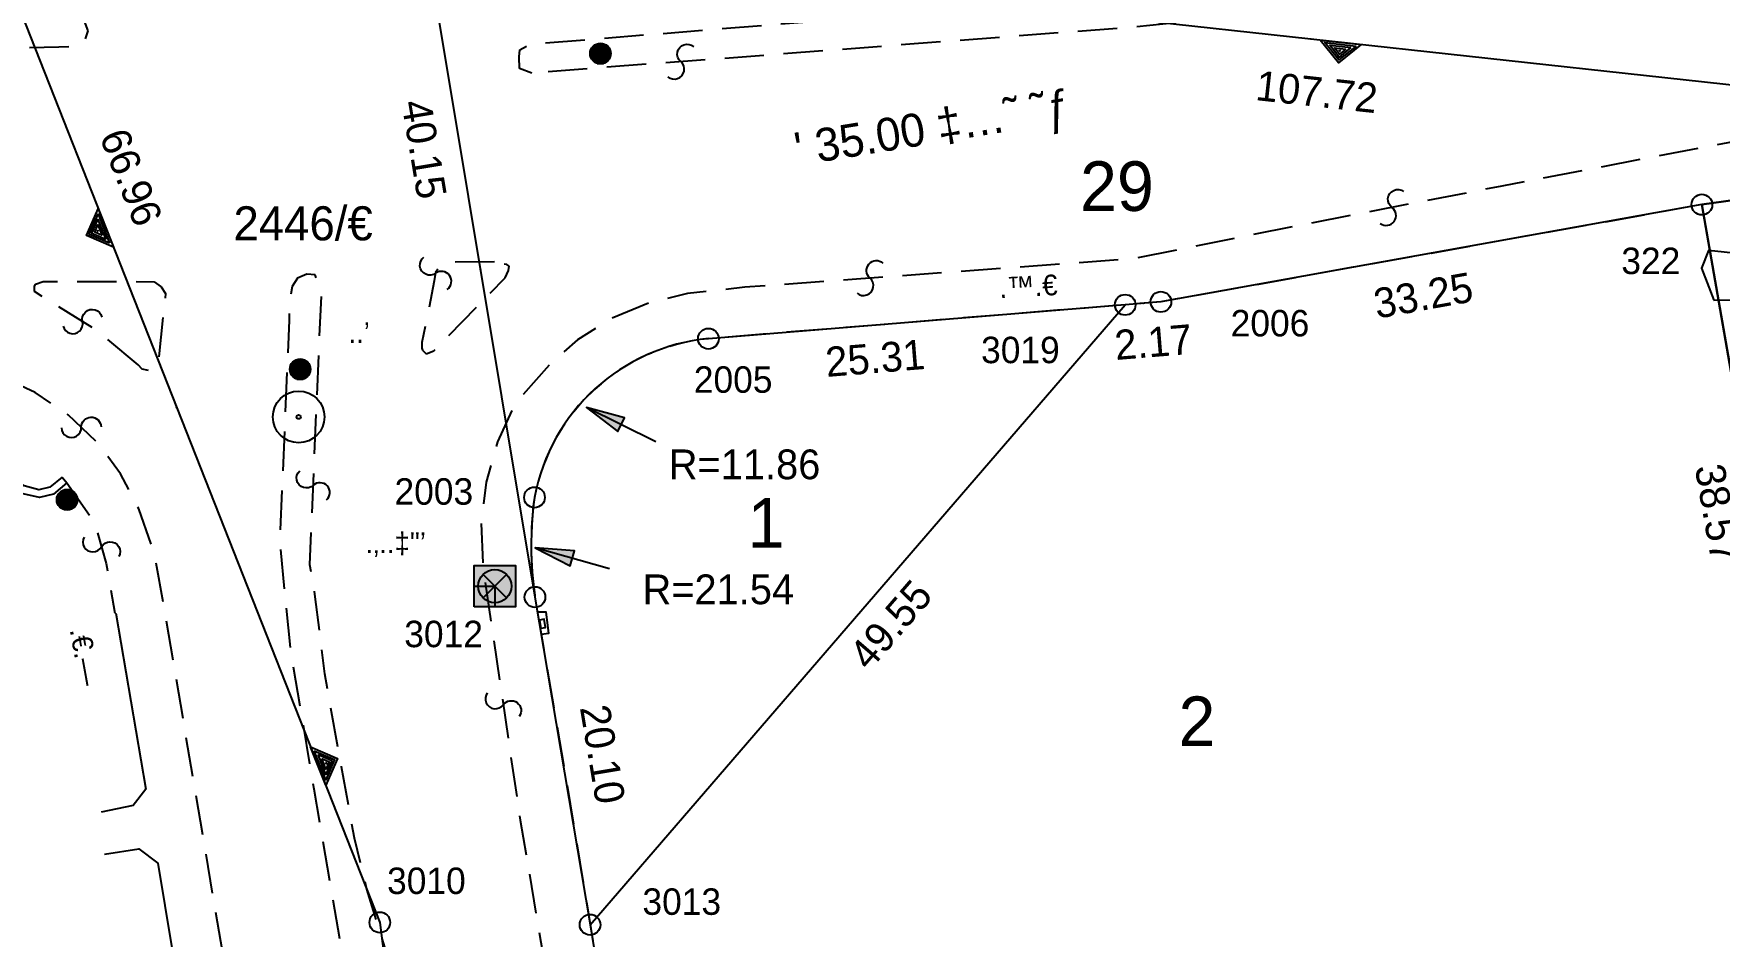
# Model space of a CAD drawing. Extents: x 160399 to 161261, y 619798 to 620526.
# Drawn here: x 160689.1 to 160791.1, y 620232.9 to 620287.5 of the extents above; entities that cross this region are included whole.
import ezdxf
from ezdxf.enums import TextEntityAlignment as Align

# ---------------------------------------------------------------- set-up
doc = ezdxf.new("R2010")
doc.units = 0
doc.header["$LTSCALE"] = 0.375
doc.header["$MEASUREMENT"] = 0
doc.linetypes.add('HIDDEN', pattern=[9.525, 6.35, -3.175])
doc.layers.get('0').update_dxf_attribs({"linetype": 'CONTINUOUS'})
for name, color, linetype in [('FNCP002', 251, 'CONTINUOUS'), ('FNCS012', 3, 'CONTINUOUS'), ('PCLP001', 7, 'CONTINUOUS'), ('PCLP004', 7, 'CONTINUOUS'), ('PCLS001', 2, 'CONTINUOUS'), ('PCLS002', 2, 'CONTINUOUS'), ('PCLS007', 4, 'CONTINUOUS'), ('PCLS012', 4, 'CONTINUOUS'), ('PH-ELCS001', 3, 'CONTINUOUS'), ('PH-FNCP000', 3, 'CONTINUOUS'), ('PH-LGTS008', 3, 'CONTINUOUS'), ('PH-PHNS006', 3, 'CONTINUOUS'), ('PH-RODP021', 3, 'HIDDEN'), ('PH-RODP026', 3, 'HIDDEN'), ('PH-RODP028', 3, 'HIDDEN'), ('PH-TREP001', 3, 'CONTINUOUS'), ('RODP021', 251, 'HIDDEN'), ('RODS001', 7, 'CONTINUOUS'), ('RODS004', 3, 'CONTINUOUS'), ('SRVS002', 6, 'CONTINUOUS'), ('SRVS007', 2, 'CONTINUOUS'), ('UD_PCLS008', 11, 'CONTINUOUS')]:
    doc.layers.add(name, color=color, linetype=linetype)
doc.styles.add('HEBTXT', font='hebtxt')

# ---------------------------------------------------------------- blocks, each defined once
blk = doc.blocks.new('RODS004')
blk.add_circle((0, 0), 0.001)
blk = doc.blocks.new('PHNS006')
at = {"layer": 'PH-PHNS006', "flags": 128}
blk.add_lwpolyline([(-0.5, -0.3125), (0.5, -0.3125), (0.5, 0.25), (-0.5, 0.25), (-0.5, -0.3125)], dxfattribs=at)
blk = doc.blocks.new('*X11')
at = {"color": 0}
for p, q in [((-0.5, 0), (0.5, 0)), ((-0.499, 0.032), (0.499, 0.032)), ((-0.496, 0.064), (0.496, 0.064)), ((-0.491, 0.095), (0.491, 0.095)), ((-0.484, 0.127), (0.484, 0.127)), ((-0.474, 0.159), (0.474, 0.159)), ((-0.462, 0.191), (0.462, 0.191)), ((-0.448, 0.222), (0.448, 0.222)), ((-0.431, 0.254), (0.431, 0.254)), ((-0.41, 0.286), (0.41, 0.286)), ((-0.386, 0.318), (0.386, 0.318)), ((-0.358, 0.349), (0.358, 0.349)), ((-0.324, 0.381), (0.324, 0.381)), ((-0.282, 0.413), (0.282, 0.413)), ((-0.229, 0.445), (0.229, 0.445)), ((-0.152, 0.476), (0.152, 0.476)), ((-0.499, -0.032), (0.499, -0.032)), ((-0.496, -0.064), (0.496, -0.064)), ((-0.491, -0.095), (0.491, -0.095)), ((-0.484, -0.127), (0.484, -0.127)), ((-0.474, -0.159), (0.474, -0.159)), ((-0.462, -0.191), (0.462, -0.191)), ((-0.448, -0.222), (0.448, -0.222)), ((-0.431, -0.254), (0.431, -0.254)), ((-0.41, -0.286), (0.41, -0.286)), ((-0.386, -0.318), (0.386, -0.318)), ((-0.358, -0.349), (0.358, -0.349)), ((-0.324, -0.381), (0.324, -0.381)), ((-0.282, -0.413), (0.282, -0.413)), ((-0.229, -0.445), (0.229, -0.445)), ((-0.152, -0.476), (0.152, -0.476))]:
    blk.add_line(p, q, dxfattribs=at)
blk = doc.blocks.new('LGTS008')
blk.add_circle((0, 0), 0.5)
blk.add_blockref('*X11', (0, 0))
at = {"style": 'HEBTXT', "flags": 8}
blk.add_attdef('DESC', text='', height=1.5, dxfattribs=at).set_placement((-3.815, -0.648), align=Align.CENTER)
at = {"style": 'HEBTXT', "flags": 9}
blk.add_attdef('ID', (0, -2.843), '', height=1.5, dxfattribs=at)
blk = doc.blocks.new('ELCS001')
for p, q in [((0.566, -0.566), (-0.566, 0.566)), ((-0.566, -0.566), (0.566, 0.566))]:
    blk.add_line(p, q)
for points in [[(-1, -1), (-1, 1), (1, 1), (1, -1)], [(-1, -1), (-1, 0), (0, 0), (0, -1)]]:
    blk.add_lwpolyline(points, close=True)
blk.add_circle((0, 0), 0.8)
blk.add_solid([(-1, -1), (1, -1), (-1, 1), (1, 1)])
at = {"style": 'HEBTXT', "flags": 8}
blk.add_attdef('DESC', text='', height=1.5, dxfattribs=at).set_placement((-1.473, 2.181), align=Align.CENTER)
at = {"style": 'HEBTXT'}
blk.add_attdef('POLE_NUM', (1.28, 1.92), '', height=1.5, dxfattribs=at)
at = {"style": 'HEBTXT', "flags": 1}
blk.add_attdef('NOTE', (1.5, -3.645), '', height=1.5, dxfattribs=at)
blk = doc.blocks.new('FNCS012')
blk.add_circle((0, 0), 0.001)
blk = doc.blocks.new('SRVS002')
for radius in [1.25, 0.1]:
    blk.add_circle((0, 0), radius)
blk = doc.blocks.new('PCLS002')
blk.add_lwpolyline([(-0.85, -0.85, 1), (0, 0, -1), (0.85, 0.85, -1)], format="xyb")
blk = doc.blocks.new('PCLS008')
at = {"style": 'HEBTXT', "flags": 1}
blk.add_attdef('CAPTION', text='', height=1.5, dxfattribs=at).set_placement((-0.165, -14.191), align=Align.CENTER)
blk = doc.blocks.new('SRVS007')
blk.add_circle((0, 0), 0.5)
at = {"style": 'HEBTXT'}
blk.add_attdef('NAME', text='', height=1.8, dxfattribs=at).set_placement((-0.011, -2.996), align=Align.CENTER)
for tag, flags, p in [('KIND', 1, (0, -6.042, -0.001)), ('HEIGHT', 1, (0, -8, -0.001)), ('SOURCE-CODE', 9, (0, -9.958, -0.001)), ('MARK-CODE', 9, (0, -11.916, -0.001))]:
    blk.add_attdef(tag, text='', height=1.8, dxfattribs=dict(at, flags=flags)).set_placement(p, align=Align.CENTER)
blk = doc.blocks.new('PCLS007')
blk.add_circle((0, 0), 0.00313)
blk = doc.blocks.new('SU93_41L')
for points in [[(-1, 0), (0, 1), (1, 0)], [(-0.759, 0.1), (0, 0.859), (0.759, 0.1)], [(-0.517, 0.2), (0, 0.717), (0.517, 0.2)], [(-0.276, 0.3), (0, 0.576), (0.276, 0.3)], [(-0.034, 0.4), (0, 0.434), (0.034, 0.4)]]:
    blk.add_lwpolyline(points, close=True)
blk = doc.blocks.new('SU93_41R')
for points in [[(1, 0), (0, -1), (-1, 0)], [(0.759, -0.1), (0, -0.859), (-0.759, -0.1)], [(0.517, -0.2), (0, -0.717), (-0.517, -0.2)], [(0.276, -0.3), (0, -0.576), (-0.276, -0.3)], [(0.034, -0.4), (0, -0.434), (-0.034, -0.4)]]:
    blk.add_lwpolyline(points, close=True)
blk = doc.blocks.new('PCLS010')
blk.add_lwpolyline([(0.75, 0), (5.75, 0), (3.25, 0.5), (3.25, -0.5), (5.75, 0)])
blk.add_solid([(3.25, -0.5), (3.25, 0.5), (5.75, 0)])
blk = doc.blocks.new('RODS001')
blk.add_circle((0, 0), 0.001)

msp = doc.modelspace()

# ---------------------------------------------------------------- linework, layer by layer
at = {"layer": 'FNCP002', "flags": 128}
msp.add_lwpolyline([(160796.63, 620239.17), (160790.01, 620277.17), (160842.95, 620284.54), (160874.47, 620290.05, -0.023699)], format="xyb", dxfattribs=at)
at = {"layer": 'PCLP001', "flags": 128}
for points in [[(160685.44, 620296.04), (160710.02, 620233.75), (160712.4, 620215.02), (160718.16, 620186.95), (160719.82, 620154.86)], [(160941.94, 620165.37), (160937.54, 620195.9), (160937.97, 620197.39), (160943.4, 620216.18), (160943.75, 620217.4), (160936.67, 620219.12), (160931.79, 620220.31), (160923.75, 620223.22), (160919.92, 620220.65), (160916.22, 620218.18), (160911.56, 620215.06), (160899.59, 620246.66), (160895.98, 620256.19), (160889.33, 620273.73), (160843.95, 620278.7), (160819.89, 620281.33), (160712.81, 620293.04)]]:
    msp.add_lwpolyline(points, dxfattribs=at)
at = {"layer": 'PCLP004'}
for p, q in [((160712.81, 620293.04), (160719.41, 620253.43)), ((160819.89, 620281.33), (160790.01, 620277.17)), ((160790.01, 620277.17), (160757.28, 620271.29)), ((160790.01, 620277.17), (160796.63, 620239.17)), ((160757.28, 620271.29), (160755.12, 620271.11)), ((160722.74, 620233.61), (160755.12, 620271.11)), ((160755.12, 620271.11), (160729.9, 620269.06)), ((160719.41, 620253.43), (160722.74, 620233.61)), ((160722.74, 620233.61), (160723.89, 620226.74))]:
    msp.add_line(p, q, dxfattribs=at)
for centre, radius, start, end in [((160731.03, 620257.26), 11.86, 95.4771, 169.2868), ((160740.72, 620256.56), 21.54, 172.252, 188.3375)]:
    msp.add_arc(centre, radius, start, end, dxfattribs=at)
at = {"layer": 'PH-FNCP000'}
for points in [[(160691.09, 620260.34, 33.19), (160690.27, 620259.66, 33.19), (160689.43, 620259.45, 33.19), (160688.44, 620259.68, 33.19), (160687.62, 620260.27, 33.19), (160687.08, 620261.13, 33.19), (160686.91, 620261.83, 33.19), (160687.01, 620262.68, 33.19), (160687.54, 620263.55, 33.01)], [(160690.8, 620260.69, 33.19), (160690.06, 620260.08, 33.19), (160689.39, 620259.91, 33.19), (160688.5, 620260.16, 33.19), (160687.8, 620260.76, 33.19), (160687.37, 620261.83, 33.19), (160687.45, 620262.53, 33.19), (160687.93, 620263.31, 33.01)], [(160690.8, 620260.69, 33.01), (160691.09, 620260.34, 33.01)], [(160694.04, 620252.46, 33.43), (160695.87, 620241.81, 33.72), (160695.09, 620240.83, 33.72), (160693.17, 620240.43, 33.72)], [(160719.57, 620252.53, 33.86), (160720.07, 620252.53, 33.86), (160720.22, 620251.22, 33.86), (160719.81, 620251.16, 33.86)], [(160693.36, 620237.88, 33.67), (160695.44, 620238.21, 33.77), (160696.6, 620237.34, 33.72), (160699.11, 620222.09, 33.39), (160698.3, 620221.03, 33.39), (160696.18, 620220.46, 33.39)]]:
    msp.add_polyline3d(points, dxfattribs=at)
at = {"layer": 'PH-RODP021', "flags": 128}
for points in [[(160892, 620297.11), (160864.64, 620292.06), (160842.46, 620288.29), (160817.97, 620284.4), (160794.42, 620281.23), (160792.78, 620281.14), (160777.9, 620278.29), (160766.3, 620276.04), (160755.58, 620273.9), (160732.11, 620272.17), (160728.64, 620271.79), (160726.28, 620271.22), (160724.04, 620270.28), (160721.98, 620268.99), (160720.5, 620267.72), (160718.2, 620265.12), (160717.14, 620262.82), (160716.45, 620260.39), (160716.15, 620257.88), (160716.26, 620255.19), (160718.52, 620239.93), (160723.12, 620212.6), (160731.52, 620162.08), (160738.58, 620119), (160744.22, 620080.8), (160744.61, 620078.11), (160745.12, 620075.83), (160746, 620073.67), (160747.74, 620071.05), (160749.43, 620069.3), (160751.37, 620067.84), (160753.53, 620066.71), (160755.78, 620065.97), (160758.8, 620065.69), (160761.84, 620065.81), (160763.49, 620066.04), (160764.53, 620067.52), (160778.78, 620069.47), (160780.2, 620070.11), (160781.43, 620071.09), (160782.37, 620072.35), (160782.96, 620073.78), (160781.47, 620088.76), (160781.04, 620089.73), (160780.28, 620090.48), (160779.3, 620090.89), (160778.45, 620090.95), (160765.64, 620089.06), (160764.04, 620100.52), (160763.05, 620100.29), (160760.52, 620118), (160764.35, 620118.66), (160764.69, 620119.05), (160764.76, 620119.8), (160763.91, 620127.54), (160763.61, 620128.25), (160763.15, 620128.4), (160759.56, 620127.88), (160756.21, 620145.87), (160771.44, 620148.67), (160772.83, 620139.4), (160770.05, 620138.96), (160769.41, 620138.66), (160769.2, 620138.15), (160769.21, 620137.54), (160769.59, 620137.08), (160769.98, 620136.79), (160770.79, 620136.8), (160773.79, 620137.22), (160774.52, 620137.86), (160774.86, 620138.19), (160775.02, 620138.83), (160775.11, 620139.42), (160774.98, 620140.2), (160770.77, 620166.16), (160770.67, 620167.83), (160770.45, 620168.81), (160769.93, 620169.42), (160769.42, 620169.8), (160768.49, 620169.8), (160761.59, 620168.81), (160757.16, 620200.47), (160761.72, 620201.28), (160761.36, 620203.64), (160771.8, 620205.09), (160774.43, 620187.02), (160771.18, 620186.39), (160770.3, 620186.04), (160770.26, 620185.54), (160770.35, 620185.08), (160770.95, 620184.72), (160771.48, 620184.69), (160775.86, 620185.38), (160776.49, 620180.24), (160772.05, 620179.42), (160771.24, 620179.15), (160771.2, 620178.65), (160771.36, 620178.23), (160775.66, 620174.38), (160781.55, 620137.55), (160782.42, 620136.98), (160783.72, 620136.78), (160786.57, 620137.24), (160787.14, 620137.54), (160787.45, 620138.42), (160787.21, 620139.24), (160786.73, 620139.68), (160786.08, 620139.76), (160785.75, 620139.64), (160783.12, 620139), (160778.79, 620166.31), (160793.82, 620168.72), (160796.84, 620148.32), (160793.51, 620147.84), (160792.99, 620147.59), (160792.76, 620147.07), (160792.81, 620146.74), (160794.32, 620137.3), (160794.62, 620136.77), (160795.18, 620136.54), (160795.62, 620136.63), (160798.61, 620136.98), (160799.17, 620132.46), (160795.14, 620131.69), (160794.55, 620131.45), (160794.22, 620130.91), (160794.2, 620130.52), (160795.04, 620124.38), (160795.08, 620123.8), (160795.49, 620123.37), (160796.3, 620123.38), (160800.44, 620123.72), (160804.03, 620094.01), (160788.83, 620092.06), (160788.11, 620091.55), (160787.68, 620090.77), (160787.61, 620090.11), (160789.22, 620076.61), (160789.58, 620075.2), (160790.31, 620073.95), (160791.35, 620072.93), (160792.62, 620072.24), (160794.03, 620071.91), (160795.24, 620071.93), (160807.62, 620073.52), (160809, 620072.33), (160816.67, 620073.58), (160818.95, 620074.41), (160821.06, 620075.59), (160822.95, 620077.11), (160824.57, 620078.91), (160825.89, 620080.94), (160826.85, 620083.17), (160827.44, 620085.52), (160827.64, 620087.93), (160827.56, 620089.52), (160827.39, 620092.49), (160825.17, 620094.51), (160824.13, 620125.04), (160825.22, 620131.82), (160826.7, 620138.51), (160828.55, 620145.11), (160829.69, 620148.57), (160832.33, 620154.73), (160834.44, 620155.1), (160836.81, 620159.39), (160841.21, 620166.24), (160849.33, 620176.16), (160852, 620179), (160852.24, 620181.79), (160859.65, 620187.51), (160868.32, 620193.22), (160871.19, 620192.3), (160877.57, 620196.58), (160884.42, 620200.94), (160898.17, 620203.16)], [(160691.91, 620142.12), (160705.67, 620146.97), (160707.53, 620147.87), (160709.17, 620149.11), (160710.56, 620150.64), (160711.62, 620152.4), (160712.34, 620154.33), (160712.67, 620156.37), (160712.46, 620159.31), (160708.27, 620185.35), (160701.36, 620226.91), (160697.1, 620252.11), (160696.37, 620256.09), (160695.45, 620258.76), (160694.34, 620260.89), (160692.89, 620262.81), (160691.16, 620264.46), (160689.17, 620265.81), (160686.99, 620266.82), (160684.68, 620267.46), (160683.34, 620267.65), (160670.93, 620268.2)]]:
    msp.add_lwpolyline(points, dxfattribs=at)
at = {"layer": 'PH-RODP026', "flags": 128}
msp.add_lwpolyline([(160691.09, 620260.34), (160692.74, 620258), (160693.46, 620255.47), (160693.99, 620252.45)], dxfattribs=at)
at = {"layer": 'PH-RODP028', "flags": 128}
for points in [[(160719.22, 620285.13), (160718.48, 620285.4), (160718.46, 620286.12), (160718.49, 620286.54), (160719.02, 620286.83), (160719.52, 620286.91), (160767.65, 620290.81), (160770.67, 620291.57), (160782.06, 620294.35), (160787.16, 620295.56), (160794.12, 620297.12), (160816.97, 620300.06), (160840.11, 620303.63), (160875.69, 620310.11), (160892.8, 620313.47)], [(160892.38, 620308.07), (160858.89, 620301.61), (160830.39, 620297.27), (160797.71, 620292.29), (160783.59, 620290.81), (160755.51, 620287.9), (160719.22, 620285.13)], [(160663.83, 620286.12), (160690.6, 620286.71), (160691.69, 620286.75), (160692.19, 620287.11), (160692.37, 620287.69), (160692.15, 620288.27), (160691.73, 620288.56), (160662.85, 620287.99)]]:
    msp.add_lwpolyline(points, dxfattribs=at)
for points in [[(160716.96, 620273.72), (160714.33, 620273.69), (160713.67, 620273.47), (160713.4, 620273.06), (160713.32, 620272.56), (160712.57, 620268.83), (160712.56, 620268.49), (160712.61, 620268.36), (160712.82, 620268.14), (160713.28, 620268.33), (160717.61, 620272.74), (160717.81, 620273.18), (160717.85, 620273.44), (160717.71, 620273.54), (160716.96, 620273.72)], [(160695.4, 620267.49), (160692.95, 620269.53), (160689.62, 620271.6), (160689.12, 620271.91), (160689.12, 620272.22), (160689.18, 620272.37), (160689.65, 620272.52), (160696.37, 620272.51), (160696.79, 620272.2), (160697.06, 620271.8), (160696.64, 620267.91), (160696.55, 620267.41), (160696.14, 620267.12), (160695.64, 620267.21), (160695.4, 620267.49)], [(160737.88, 620068.68), (160737.92, 620073.39), (160737.17, 620081.37), (160735.74, 620093.31), (160732.46, 620113.2), (160727.45, 620142.49), (160722.7, 620170.85), (160717.66, 620200.08), (160715.52, 620214.81), (160713.79, 620221.03), (160709.24, 620235.76), (160708.49, 620238.85), (160707.71, 620243.16), (160706.69, 620248.79), (160706.12, 620253.44), (160705.79, 620255.39), (160706.36, 620268.81), (160706.51, 620271.85), (160706.11, 620272.92), (160705.6, 620272.97), (160705.04, 620272.73), (160704.71, 620272.21), (160704.56, 620271.26), (160704.53, 620270.18), (160703.97, 620256.77), (160704.59, 620250.36), (160706.03, 620241.84), (160708.96, 620224.63), (160713.07, 620200.67), (160717.87, 620171.86), (160723.95, 620135.78), (160726.77, 620117.96), (160733.65, 620093.68), (160734.56, 620087.88), (160735.54, 620079.37), (160736.27, 620069.67), (160736.4, 620068.75), (160736.69, 620068.28), (160737.21, 620068.13), (160737.7, 620068.37), (160737.88, 620068.68)]]:
    msp.add_lwpolyline(points, close=True, dxfattribs=at)
at = {"layer": 'PH-TREP001'}
msp.add_polyline3d([(160790.74, 620271.4, 34.24), (160792.46, 620271.41, 34.24), (160792.81, 620272.68, 34.24), (160792.3, 620274.19, 34.24), (160790.41, 620274.39, 34.24), (160789.99, 620273.32, 34.24), (160790.43, 620272.17, 34.24), (160790.74, 620271.4, 34.24)], close=True, dxfattribs=at)
at = {"layer": 'RODP021', "flags": 128}
for points in [[(160790.01, 620277.17), (160757.28, 620271.29), (160729.9, 620269.06, 0.333672), (160719.38, 620259.46)], [(160719.38, 620259.46, 0.080173), (160719.55, 620252.6, 0.032099)]]:
    msp.add_lwpolyline(points, format="xyb", dxfattribs=at)
msp.add_lwpolyline([(160719.55, 620252.6), (160721.26, 620242.58), (160723.89, 620226.74), (160725.95, 620216.86)], dxfattribs=at)

# ---------------------------------------------------------------- block references
at = {"layer": 'FNCS012'}
ref = msp.add_blockref('FNCS012', (160694.42, 620250.3), dxfattribs=dict(at, xscale=1.25, yscale=1.25, zscale=1.25, rotation=280.2623424341045))
ref.add_attrib('FENCE_TYPE', '.€.—', dxfattribs={"layer": '0', "height": 1.25, "rotation": 280.2623, "style": 'HEBTXT', "flags": 8}).set_placement((160691.57, 620249.72), align=Align.CENTER)
at = {"layer": 'PCLS001', "xscale": 1.25, "yscale": 1.25, "zscale": 1.25}
for name, p, rotation in [('SU93_41L', (160768.16, 620286.99), 173.7577384102357), ('SU93_41R', (160693.44, 620275.76), 291.5318829245485), ('SU93_41L', (160706.29, 620243.21), 291.5318829245485)]:
    msp.add_blockref(name, p, dxfattribs=dict(at, rotation=rotation))
at = {"layer": 'PCLS002'}
for p, rotation in [((160728.23, 620285.82, 31.89), 4.375525596078819), ((160771.26, 620277, 31.61), 9.03222058640838), ((160713.4, 620273.02, 32.79), 80.94533816455696), ((160739.68, 620272.73, 31.61), 4.209962255207474), ((160692.03, 620270.1, 32.59), 328.0703945885061), ((160691.96, 620263.7, 31.86), 316.3675440055416), ((160705.99, 620260.19, 32.66), 87.5927397833564), ((160693.18, 620256.47, 32.76), 285.9902516696917), ((160717.49, 620246.92, 31.61), 278.412681645792)]:
    msp.add_blockref('PCLS002', p, dxfattribs=dict(at, rotation=rotation))
at = {"layer": 'PCLS007'}
ref = msp.add_blockref('PCLS007', (160766.35, 620287.19), dxfattribs=dict(at, xscale=1.25, yscale=1.25, zscale=1.25, rotation=353.7574974102537))
ref.add_attrib('FRONT-LEN', '107.72', dxfattribs={"layer": '0', "height": 1.8, "rotation": 353.7575, "style": 'HEBTXT'}).set_placement((160766.61, 620283.1), align=Align.CENTER)
ref = msp.add_blockref('PCLS007', (160716.11, 620273.24, 500), dxfattribs=dict(at, xscale=1.25, yscale=1.25, zscale=1.25, rotation=279.4605628819627))
ref.add_attrib('FRONT-LEN', '40.15', dxfattribs={"layer": '0', "height": 1.8, "rotation": 279.4606, "style": 'HEBTXT'}).set_placement((160711.82, 620280.38), align=Align.CENTER)
ref = msp.add_blockref('PCLS007', (160697.73, 620264.89, 1000), dxfattribs=dict(at, xscale=1.25, yscale=1.25, zscale=1.25, rotation=291.5318476893463))
ref.add_attrib('FRONT-LEN', '66.96', dxfattribs={"layer": '0', "height": 1.8, "rotation": 291.5318, "style": 'HEBTXT'}).set_placement((160694.14, 620278.5), align=Align.CENTER)
ref = msp.add_blockref('PCLS007', (160773.64, 620274.23), dxfattribs=dict(at, xscale=1.25, yscale=1.25, zscale=1.25, rotation=10.18461200519198))
ref.add_attrib('FRONT-LEN', '33.25', dxfattribs={"layer": '0', "height": 1.8, "rotation": 10.1846, "style": 'HEBTXT'}).set_placement((160773.31, 620270.8), align=Align.CENTER)
ref = msp.add_blockref('PCLS007', (160756.2, 620271.2, 500), dxfattribs=dict(at, xscale=1.25, yscale=1.25, zscale=1.25, rotation=4.658351815665394))
ref.add_attrib('FRONT-LEN', '2.17', dxfattribs={"layer": '0', "height": 1.8, "rotation": 4.6584, "style": 'HEBTXT'}).set_placement((160756.89, 620267.96), align=Align.CENTER)
ref = msp.add_blockref('PCLS007', (160742.51, 620270.09, 500), dxfattribs=dict(at, xscale=1.25, yscale=1.25, zscale=1.25, rotation=4.656072687063987))
ref.add_attrib('FRONT-LEN', '25.31', dxfattribs={"layer": '0', "height": 1.8, "rotation": 4.6561, "style": 'HEBTXT'}).set_placement((160740.06, 620266.99), align=Align.CENTER)
at = {"layer": 'PCLS007', "xscale": 0.9375, "yscale": 0.9375, "zscale": 0.9375}
for p, rotation in [((160727.35, 620262.5), 153.5278613134775), ((160724.6, 620254.95), 164.2735397057328)]:
    msp.add_blockref('PCLS010', p, dxfattribs=dict(at, rotation=rotation))
at = {"layer": 'PCLS007'}
ref = msp.add_blockref('PCLS007', (160793.32, 620258.17), dxfattribs=dict(at, xscale=1.25, yscale=1.25, zscale=1.25, rotation=279.8823502284661))
ref.add_attrib('FRONT-LEN', '38.57', dxfattribs={"layer": '0', "height": 1.8, "rotation": 279.8824, "style": 'HEBTXT'}).set_placement((160790.09, 620258.34), align=Align.CENTER)
ref = msp.add_blockref('PCLS007', (160738.93, 620252.36, 1000), dxfattribs=dict(at, xscale=1.25, yscale=1.25, zscale=1.25, rotation=49.19031776086656))
ref.add_attrib('FRONT-LEN', '49.55', dxfattribs={"layer": '0', "height": 1.8, "rotation": 49.1903, "style": 'HEBTXT'}).set_placement((160741.6, 620251.18), align=Align.CENTER)
ref = msp.add_blockref('PCLS007', (160721.07, 620243.52, 1000), dxfattribs=dict(at, xscale=1.25, yscale=1.25, zscale=1.25, rotation=279.5240322229124))
ref.add_attrib('FRONT-LEN', '20.10', dxfattribs={"layer": '0', "height": 1.8, "rotation": 279.524, "style": 'HEBTXT'}).set_placement((160722.62, 620243.78), align=Align.CENTER)
at = {"layer": 'PCLS012'}
ref = msp.add_blockref('PCLS007', (160723.04, 620266.01), dxfattribs=dict(at, xscale=1.25, yscale=1.25, zscale=1.25))
ref.add_attrib('FRONT-LEN', 'R=11.86', dxfattribs={"layer": '0', "height": 1.8, "rotation": 0, "style": 'HEBTXT'}).set_placement((160732.09, 620260.56), align=Align.CENTER)
ref = msp.add_blockref('PCLS007', (160719.18, 620256.45), dxfattribs=dict(at, xscale=1.25, yscale=1.25, zscale=1.25))
ref.add_attrib('FRONT-LEN', 'R=21.54', dxfattribs={"layer": '0', "height": 1.8, "rotation": 360, "style": 'HEBTXT'}).set_placement((160730.5, 620253), align=Align.CENTER)
at = {"layer": 'PH-ELCS001'}
ref = msp.add_blockref('ELCS001', (160716.98, 620254.09, -10), dxfattribs=dict(at, xscale=1.25, yscale=1.25, zscale=1.25))
ref.add_attrib('DESC', '.‚..‡"’', dxfattribs={"layer": '0', "height": 1.25, "style": 'HEBTXT', "flags": 8}).set_placement((160710.98, 620256.09), align=Align.CENTER)
at = {"layer": 'PH-LGTS008'}
ref = msp.add_blockref('LGTS008', (160723.37, 620286.31, 33.05), dxfattribs=dict(at, xscale=1.25, yscale=1.25, zscale=1.25))
ref.add_attrib('DESC', '..’', dxfattribs={"layer": '0', "height": 1.25, "style": 'HEBTXT', "flags": 8}).set_placement((160723.56, 620289.15), align=Align.CENTER)
ref = msp.add_blockref('LGTS008', (160705.2, 620267.21, 32.69), dxfattribs=dict(at, xscale=1.25, yscale=1.25, zscale=1.25))
ref.add_attrib('DESC', '..’', dxfattribs={"layer": '0', "height": 1.25, "style": 'HEBTXT', "flags": 8}).set_placement((160708.77, 620268.81), align=Align.CENTER)
ref = msp.add_blockref('LGTS008', (160691.1, 620259.32, 32.64), dxfattribs=dict(at, xscale=1.25, yscale=1.25, zscale=1.25))
ref.add_attrib('DESC', '..’', dxfattribs={"layer": '0', "height": 1.25, "style": 'HEBTXT', "flags": 8}).set_placement((160685.14, 620258.3), align=Align.CENTER)
at = {"layer": 'PH-PHNS006', "xscale": 0.5, "yscale": 0.5, "zscale": 0.5, "rotation": 279.260938}
msp.add_blockref('PHNS006', (160719.88, 620251.82, 33.86), dxfattribs=at)
at = {"layer": 'RODS001'}
ref = msp.add_blockref('RODS001', (160742.83, 620286.93), dxfattribs=dict(at, rotation=9.262973672031288))
ref.add_attrib('STREET-NAME', "' 35.00 ‡…˜ ˜ƒ", dxfattribs={"layer": '0', "color": 11, "height": 2, "rotation": 9.263, "style": 'HEBTXT'}).set_placement((160743.62, 620280.88), align=Align.CENTER)
at = {"layer": 'RODS004'}
ref = msp.add_blockref('RODS004', (160750.02, 620270.7), dxfattribs=dict(at, xscale=1.25, yscale=1.25, zscale=1.25, rotation=3.138605259019515))
ref.add_attrib('COVER_TYPE', '.™.€', dxfattribs={"layer": '0', "height": 1.25, "rotation": 3.1386, "style": 'HEBTXT', "flags": 8}).set_placement((160749.29, 620271.61), align=Align.CENTER)
at = {"layer": 'SRVS002'}
ref = msp.add_blockref('SRVS002', (160705.11, 620264.33, 1000), dxfattribs=dict(at, xscale=1.25, yscale=1.25, zscale=1.25))
ref.add_attrib('NAME', '2446/€', dxfattribs={"layer": '0', "height": 2.06, "style": 'HEBTXT'}).set_placement((160705.38, 620275.01), align=Align.CENTER)
at = {"layer": 'SRVS007'}
ref = msp.add_blockref('SRVS007', (160790.01, 620277.17, 1000), dxfattribs=dict(at, xscale=1.25, yscale=1.25, zscale=1.25))
ref.add_attrib('NAME', '322', dxfattribs={"layer": '0', "height": 1.6, "style": 'HEBTXT'}).set_placement((160786.92, 620272.97), align=Align.CENTER)
ref = msp.add_blockref('SRVS007', (160755.12, 620271.11, 1000), dxfattribs=dict(at, xscale=1.25, yscale=1.25, zscale=1.25))
ref.add_attrib('NAME', '3019', dxfattribs={"layer": '0', "height": 1.6, "style": 'HEBTXT'}).set_placement((160748.78, 620267.58), align=Align.CENTER)
ref = msp.add_blockref('SRVS007', (160757.28, 620271.29, 1000), dxfattribs=dict(at, xscale=1.25, yscale=1.25, zscale=1.25))
ref.add_attrib('NAME', '2006', dxfattribs={"layer": '0', "height": 1.6, "style": 'HEBTXT'}).set_placement((160763.88, 620269.2), align=Align.CENTER)
ref = msp.add_blockref('SRVS007', (160729.9, 620269.06, 1000), dxfattribs=dict(at, xscale=1.25, yscale=1.25, zscale=1.25))
ref.add_attrib('NAME', '2005', dxfattribs={"layer": '0', "height": 1.6, "style": 'HEBTXT'}).set_placement((160731.4, 620265.79), align=Align.CENTER)
ref = msp.add_blockref('SRVS007', (160719.38, 620259.46, 1000), dxfattribs=dict(at, xscale=1.25, yscale=1.25, zscale=1.25))
ref.add_attrib('NAME', '2003', dxfattribs={"layer": '0', "height": 1.6, "style": 'HEBTXT'}).set_placement((160713.29, 620259.02), align=Align.CENTER)
ref = msp.add_blockref('SRVS007', (160719.41, 620253.43, 1000), dxfattribs=dict(at, xscale=1.25, yscale=1.25, zscale=1.25))
ref.add_attrib('NAME', '3012', dxfattribs={"layer": '0', "height": 1.6, "style": 'HEBTXT'}).set_placement((160713.88, 620250.4), align=Align.CENTER)
ref = msp.add_blockref('SRVS007', (160710.02, 620233.75, 1000), dxfattribs=dict(at, xscale=1.25, yscale=1.25, zscale=1.25))
ref.add_attrib('NAME', '3010', dxfattribs={"layer": '0', "height": 1.6, "style": 'HEBTXT'}).set_placement((160712.84, 620235.47), align=Align.CENTER)
ref = msp.add_blockref('SRVS007', (160722.74, 620233.61, 1000), dxfattribs=dict(at, xscale=1.25, yscale=1.25, zscale=1.25))
ref.add_attrib('NAME', '3013', dxfattribs={"layer": '0', "height": 1.6, "style": 'HEBTXT'}).set_placement((160728.29, 620234.21), align=Align.CENTER)
at = {"layer": 'UD_PCLS008'}
ref = msp.add_blockref('PCLS008', (160754.62, 620277.42, 29), dxfattribs=dict(at, xscale=1.25, yscale=1.25, zscale=1.25))
ref.add_attrib('PARCEL', '29', dxfattribs={"layer": '0', "height": 3, "style": 'HEBTXT'}).set_placement((160754.62, 620278.29), align=Align.MIDDLE_CENTER)
ref = msp.add_blockref('PCLS008', (160733.39, 620257.05, 1), dxfattribs=dict(at, xscale=1.25, yscale=1.25, zscale=1.25))
ref.add_attrib('PARCEL', '1', dxfattribs={"layer": '0', "height": 3, "style": 'HEBTXT'}).set_placement((160733.39, 620257.92), align=Align.MIDDLE_CENTER)
ref = msp.add_blockref('PCLS008', (160759.46, 620245.05, 2), dxfattribs=dict(at, xscale=1.25, yscale=1.25, zscale=1.25))
ref.add_attrib('PARCEL', '2', dxfattribs={"layer": '0', "height": 3, "style": 'HEBTXT'}).set_placement((160759.46, 620245.92), align=Align.MIDDLE_CENTER)

doc.saveas('drawing.dxf')
